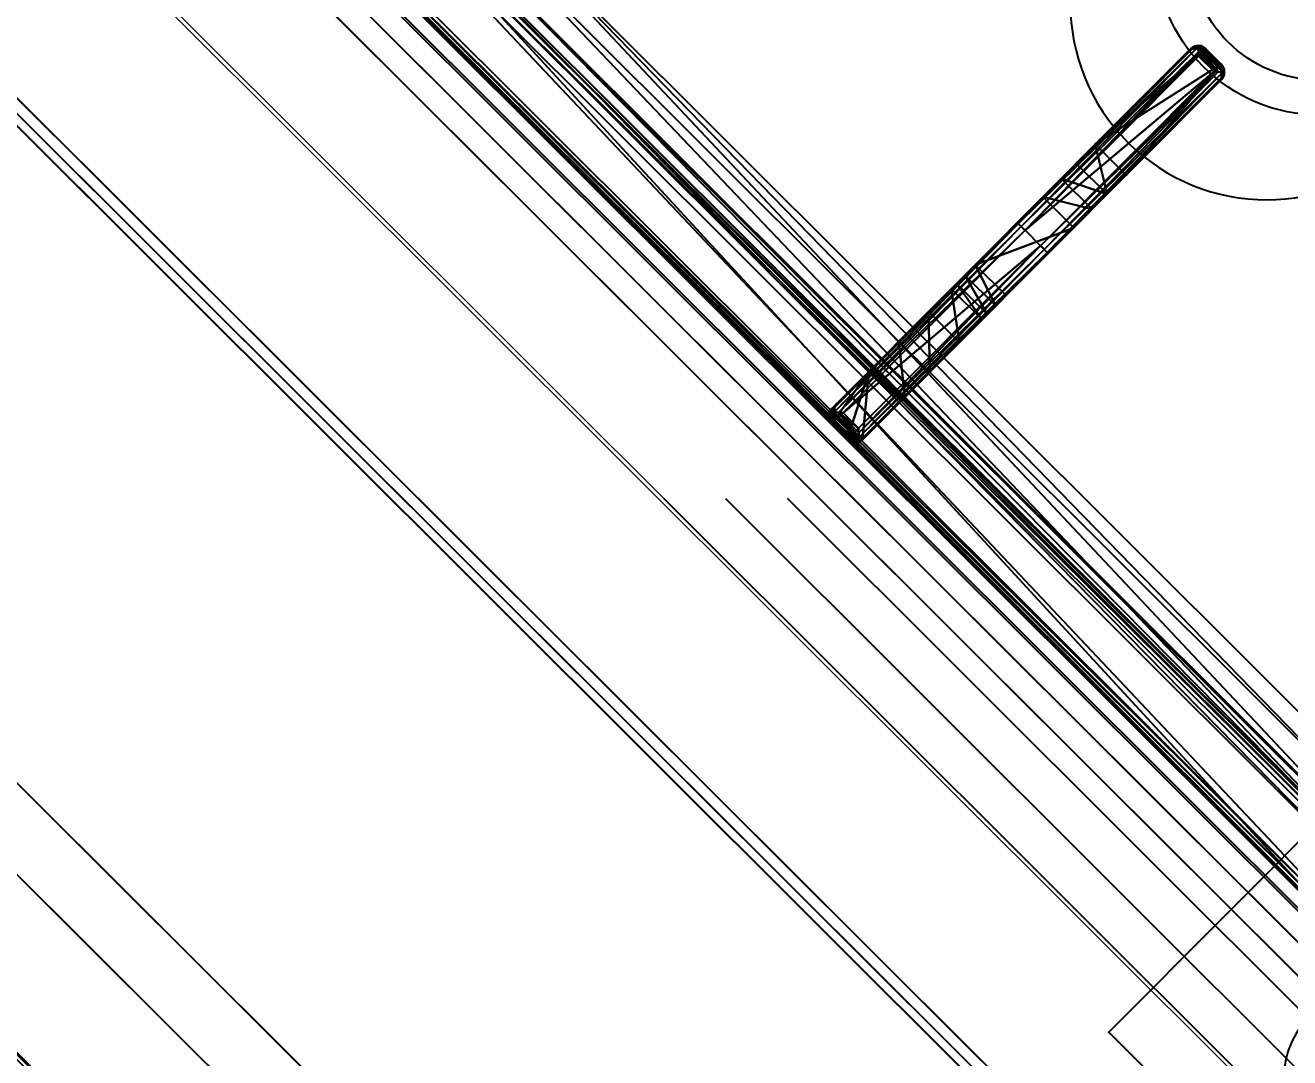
# Model space of a CAD drawing. Header units: millimetres. Extents: x 89237 to 96871, y -22823 to -19192.
# Drawn here: x 90812.78 to 90841.78, y -21057.32 to -21033.66 of the extents above; entities that cross this region are included whole.
import ezdxf

# ---------------------------------------------------------------- set-up
doc = ezdxf.new("R2010")
doc.units = ezdxf.units.MM
doc.header["$LTSCALE"] = 5
doc.linetypes.add('14.022_CEKIRDEKLER_SAFTLAR_+51.00$0$HIDDEN', pattern=[9.525, 6.35, -3.175])
for name, color, linetype in [('200-EquipBlack-3d', 250, 'Continuous'), ('200-EquipBorder-2d', 9, 'Continuous'), ('200-EquipID-2d', 7, 'Continuous'), ('200-EquipInternal-2d', 252, 'Continuous'), ('200-EquipSteel-3d', 9, 'Continuous'), ('250-ele-2d', 20, 'Continuous')]:
    doc.layers.add(name, color=color, linetype=linetype)
doc.layers.add('200-InsPoint-3D', color=3, linetype='Continuous', plot=False)
doc.layers.add('KALEM0.12', color=220, linetype='Continuous', lineweight=15)
doc.styles.add('SIMPLEX', font='simplex')

# ---------------------------------------------------------------- blocks, each defined once
blk = doc.blocks.new('ELECTROLUX-MC7-BODY1200X250')
at = {"layer": '200-EquipBorder-2d'}
blk.add_line((0, 0), (1200, 0), dxfattribs=at)
at = {"layer": '200-EquipInternal-2d'}
blk.add_line((0, -80), (1200, -80), dxfattribs=at)
at = {"layer": '200-EquipSteel-3d'}
for points, invisible_edges in [([(0, -0.34, 912.22), (0, 0, 910.5), (1200, 0, 910.5), (1200, -0.34, 912.22)], 8), ([(0, 0, 902.7), (0, -0.13, 901.81), (1200, -0.13, 901.81), (1200, 0, 902.7)], 2), ([(0, -0.13, 901.81), (0, -0.54, 901.01), (1200, -0.54, 901.01), (1200, -0.13, 901.81)], 10), ([(0, -1.32, 913.68), (0, -0.34, 912.22), (1200, -0.34, 912.22), (1200, -1.32, 913.68)], 10), ([(0, -0.54, 901.01), (0, -1.19, 900.39), (1200, -1.19, 900.39), (1200, -0.54, 901.01)], 10), ([(0, -1.19, 900.39), (0, -2, 900), (1200, -2, 900), (1200, -1.19, 900.39)], 8), ([(0, -2.78, 914.66), (0, -1.32, 913.68), (1200, -1.32, 913.68), (1200, -2.78, 914.66)], 10), ([(0, -655, 650), (0, -655, 900), (0, -2, 900), (0, -102, 724)], 12), ([(0, -2, 900), (0, -2, 724), (0, -102, 724)], 8), ([(0, -4.5, 915), (0, -2.78, 914.66), (1200, -2.78, 914.66), (1200, -4.5, 915)], 2), ([(0, -71.6, 914.58), (0, -69.5, 915), (1200, -69.5, 915), (1200, -71.6, 914.58)], 8), ([(0, -73.39, 913.39), (0, -71.6, 914.58), (1200, -71.6, 914.58), (1200, -73.39, 913.39)], 10), ([(0, -74.58, 911.6), (0, -73.39, 913.39), (1200, -73.39, 913.39), (1200, -74.58, 911.6)], 10), ([(0, -75, 909.5), (0, -74.58, 911.6), (1200, -74.58, 911.6), (1200, -75, 909.5)], 2), ([(0, -75.45, 903.59), (0, -75, 905.7), (1200, -75, 905.7), (1200, -75.45, 903.59)], 8), ([(0, -76.64, 901.78), (0, -75.45, 903.59), (1200, -75.45, 903.59), (1200, -76.64, 901.78)], 10), ([(0, -78.4, 900.53), (0, -76.64, 901.78), (1200, -76.64, 901.78), (1200, -78.4, 900.53)], 10), ([(0, -80.5, 900), (0, -78.4, 900.53), (1200, -78.4, 900.53), (1200, -80.5, 900)], 2)]:
    blk.add_3dface(points, dxfattribs=dict(at, invisible_edges=invisible_edges))
for points in [[(0, 0, 910.5), (0, 0, 902.7), (1200, 0, 902.7), (1200, 0, 910.5)], [(0, -2, 724), (0, -2, 900), (1200, -2, 900), (1200, -2, 724)], [(0, -102, 724), (0, -2, 724), (1200, -2, 724), (1200, -102, 724)], [(0, -69.5, 915), (0, -4.5, 915), (1200, -4.5, 915), (1200, -69.5, 915)], [(0, -75, 905.7), (0, -75, 909.5), (1200, -75, 909.5), (1200, -75, 905.7)], [(0, -655, 650), (0, -102, 650), (1200, -102, 650), (1200, -655, 650)], [(0, -102, 650), (1200, -102, 650), (1200, -102, 724), (0, -102, 724)]]:
    blk.add_3dface(points, dxfattribs=at)
blk = doc.blocks.new('ELECTROLUX-MC-BURNER6')
at = {"layer": '200-EquipInternal-2d'}
for radius in [38, 30]:
    blk.add_circle((0, 0), radius, dxfattribs=at)
blk = doc.blocks.new('ELECTROLUX-MC7-TOPFYERBRURNERS6')
at = {"layer": '200-EquipInternal-2d'}
for p, q in [((378, -83.5), (22, -83.5)), ((197.5, -83.5), (202.5, -83.5)), ((197.5, -83.5), (202.5, -83.5)), ((195, -146.26), (195, -85.97)), ((197.5, -85.5), (202.5, -85.5)), ((197.5, -85.5), (197.5, -146.31)), ((202.5, -146.31), (202.5, -85.5)), ((205, -85.97), (205, -146.26)), ((195, -202.14), (195, -146.26)), ((197.5, -146.31), (202.5, -146.31)), ((197.5, -146.31), (197.5, -202.71)), ((202.5, -202.71), (202.5, -146.31)), ((205, -146.26), (205, -202.14)), ((195, -202.56), (195, -202.14)), ((197.5, -202.71), (202.5, -202.71)), ((205, -202.14), (205, -202.56)), ((197.5, -204.61), (202.5, -204.61)), ((197.5, -204.61), (197.5, -205.06)), ((197.5, -205.06), (202.5, -205.06)), ((202.5, -205.06), (202.5, -204.61))]:
    blk.add_line(p, q, dxfattribs=at)
blk.add_lwpolyline([(48.98, -112.48), (351.02, -112.48), (351.02, -624.52), (48.98, -624.52)], close=True, dxfattribs=at)
blk.add_lwpolyline([(245, -353.5), (245, -222.25, 1), (155, -222.25), (155, -353.5)], format="xyb", dxfattribs=at)
for centre, major_axis, ratio, start_param, end_param in [((197.5, -85.97), (-2.5, 0), 0.948965, -0.895145, 0), ((202.5, -85.97), (2.5, 0), 0.948965, 0, 0.895145), ((197.5, -146.26), (-2.5, 0), 0.02182, 0, 1.570796), ((202.5, -146.26), (2.5, 0), 0.02182, 4.712389, 6.283185), ((197.5, -202.14), (-2.5, 0), 0.951091, 0, 0.914364), ((197.5, -202.56), (0, 2.5), 0.99863, 1.570796, 3.141593), ((202.5, -202.56), (0, 2.5), 0.99863, 3.141593, 4.712389), ((202.5, -202.14), (2.5, 0), 0.951091, -0.914364, 0)]:
    blk.add_ellipse(centre, major_axis=major_axis, ratio=ratio, start_param=start_param, end_param=end_param, dxfattribs=at)
for points, knots in [([(197.5, -83.5), (197.36, -83.51), (197.21, -83.53), (196.91, -83.59), (196.75, -83.64), (196.37, -83.81), (196.14, -83.95), (195.94, -84.12)], [0, 0, 0, 0, 0.576945, 0.576945, 1.153889, 1.153889, 2.068716, 2.068716, 2.068716, 2.068716]), ([(204.06, -84.12), (203.86, -83.95), (203.63, -83.81), (203.25, -83.64), (203.09, -83.59), (202.79, -83.53), (202.64, -83.51), (202.5, -83.5)], [11.861002, 11.861002, 11.861002, 11.861002, 12.775829, 12.775829, 13.352773, 13.352773, 13.929718, 13.929718, 13.929718, 13.929718]), ([(195.94, -84.12), (196.14, -84.29), (196.37, -84.49), (196.75, -84.83), (196.91, -84.97), (197.21, -85.24), (197.36, -85.37), (197.5, -85.5)], [11.858599, 11.858599, 11.858599, 11.858599, 12.773425, 12.773425, 13.35037, 13.35037, 13.927314, 13.927314, 13.927314, 13.927314]), ([(202.5, -85.5), (202.64, -85.37), (202.79, -85.24), (203.09, -84.97), (203.25, -84.83), (203.63, -84.49), (203.86, -84.29), (204.06, -84.12)], [0, 0, 0, 0, 0.576945, 0.576945, 1.153889, 1.153889, 2.068716, 2.068716, 2.068716, 2.068716]), ([(197.5, -202.71), (197.5, -202.71), (197.5, -202.71), (197.5, -202.71), (197.5, -202.71), (197.5, -202.71), (197.5, -202.71), (197.49, -202.71), (197.49, -202.71), (197.49, -202.71), (197.49, -202.72), (197.48, -202.72), (197.48, -202.73), (197.46, -202.74), (197.45, -202.75), (197.43, -202.77), (197.41, -202.79), (197.34, -202.84), (197.3, -202.88), (197.16, -203.01), (197.06, -203.1), (196.85, -203.28), (196.74, -203.38), (196.52, -203.57), (196.41, -203.66), (196.19, -203.84), (196.08, -203.94), (195.97, -204.03)], [8.18747, 8.18747, 8.18747, 8.18747, 8.189233, 8.189233, 8.190997, 8.190997, 8.194524, 8.194524, 8.201577, 8.201577, 8.215685, 8.215685, 8.2439, 8.2439, 8.300331, 8.300331, 8.413192, 8.413192, 8.638915, 8.638915, 9.09036, 9.09036, 9.541804, 9.541804, 9.993249, 9.993249, 10.456684, 10.456684, 10.456684, 10.456684]), ([(204.03, -204.03), (203.92, -203.94), (203.81, -203.84), (203.59, -203.66), (203.48, -203.57), (203.26, -203.38), (203.15, -203.28), (202.94, -203.1), (202.84, -203.01), (202.7, -202.88), (202.66, -202.84), (202.59, -202.79), (202.57, -202.77), (202.55, -202.75), (202.54, -202.74), (202.52, -202.73), (202.52, -202.72), (202.51, -202.72), (202.51, -202.71), (202.51, -202.71), (202.51, -202.71), (202.5, -202.71), (202.5, -202.71), (202.5, -202.71), (202.5, -202.71), (202.5, -202.71), (202.5, -202.71), (202.5, -202.71)], [5.917739, 5.917739, 5.917739, 5.917739, 6.381174, 6.381174, 6.832619, 6.832619, 7.284064, 7.284064, 7.735508, 7.735508, 7.961231, 7.961231, 8.074092, 8.074092, 8.130523, 8.130523, 8.158738, 8.158738, 8.172846, 8.172846, 8.179899, 8.179899, 8.183426, 8.183426, 8.18519, 8.18519, 8.186953, 8.186953, 8.186953, 8.186953]), ([(195.97, -204.03), (196.07, -204.1), (196.16, -204.17), (196.39, -204.31), (196.53, -204.38), (196.95, -204.54), (197.23, -204.6), (197.5, -204.61)], [11.918829, 11.918829, 11.918829, 11.918829, 12.327491, 12.327491, 12.861567, 12.861567, 13.929718, 13.929718, 13.929718, 13.929718]), ([(202.5, -204.61), (202.77, -204.6), (203.05, -204.54), (203.47, -204.38), (203.61, -204.31), (203.84, -204.17), (203.93, -204.1), (204.03, -204.03)], [0, 0, 0, 0, 1.068151, 1.068151, 1.602227, 1.602227, 2.010889, 2.010889, 2.010889, 2.010889])]:
    blk.add_open_spline(points, degree=3, knots=knots, dxfattribs=at)
at = {"layer": '200-EquipSteel-3d', "invisible_edges": 5}
blk.add_3dface([(400, -80.5, 900), (345.89, -83.5, 900), (54.11, -83.5, 900), (0, -80.5, 900)], dxfattribs=at)
at = {"layer": '200-EquipBlack-3d'}
mesh = blk.add_polyface(dxfattribs=at)
corners = [(379.78, -85.71, 904.1), (380, -85.5, 900), (379.52, -84.72, 904.14), (379.73, -84.5, 900), (378, -83.5, 900), (378.78, -83.98, 904.14), (379, -83.77, 900), (377.79, -83.72, 904.1), (379.48, -85.71, 905.06), (379.29, -84.85, 905), (378.65, -85.21, 905.73), (378.76, -85.71, 905.75), (378.65, -84.21, 905), (377.79, -84.02, 905.06), (378.29, -84.85, 905.73), (377.79, -84.74, 905.75), (377.79, -85.71, 906), (22.21, -85.71, 906), (22.21, -84.74, 905.75), (22.21, -84.02, 905.06), (22.21, -83.72, 904.1), (22, -83.5, 900), (365.45, -638.95, 900), (22, -653.5, 900), (34.55, -638.95, 900), (365.45, -98.05, 900), (380, -651.5, 900), (34.55, -98.05, 900), (20, -85.5, 900), (21, -83.77, 900), (379.73, -652.5, 900), (379, -653.23, 900), (378, -653.5, 900), (20, -651.5, 900), (20.27, -652.5, 900), (21, -653.23, 900), (20.27, -84.5, 900), (21.22, -83.98, 904.14), (20.48, -84.72, 904.14), (20.22, -85.71, 904.1), (21.35, -84.21, 905), (21.71, -84.85, 905.73), (20.71, -84.85, 905), (20.52, -85.71, 905.06), (21.35, -85.21, 905.73), (21.24, -85.71, 905.75), (22.21, -651.29, 906), (21.24, -651.29, 905.75), (20.52, -651.29, 905.06), (20.22, -651.29, 904.1), (20.48, -652.28, 904.14), (21.22, -653.02, 904.14), (22.21, -653.28, 904.1), (20.71, -652.15, 905), (21.35, -651.79, 905.73), (21.35, -652.79, 905), (22.21, -652.98, 905.06), (21.71, -652.15, 905.73), (22.21, -652.26, 905.75), (35.55, -637.95, 899.73), (35.55, -99.05, 899.73), (36.28, -99.78, 899), (36.28, -637.22, 899), (38.88, -634.62, 902.5), (38.88, -102.38, 902.5), (36.31, -637.19, 905.06), (36.31, -99.81, 905.06), (32.81, -96.31, 906), (32.81, -640.69, 906), (48.98, -624.52, 885), (48.98, -112.48, 885), (44.36, -107.86, 885), (44.36, -629.14, 885), (377.79, -653.28, 904.1), (377.79, -652.98, 905.06), (377.79, -651.29, 906), (377.79, -652.26, 905.75), (363.72, -637.22, 899), (364.45, -637.95, 899.73), (364.45, -99.05, 899.73), (363.72, -99.78, 899), (367.19, -640.69, 906), (367.19, -96.31, 906), (378.78, -653.02, 904.14), (379.52, -652.28, 904.14), (379.78, -651.29, 904.1), (378.65, -652.79, 905), (378.29, -652.15, 905.73), (379.29, -652.15, 905), (379.48, -651.29, 905.06), (378.65, -651.79, 905.73), (378.76, -651.29, 905.75), (361.12, -634.62, 902.5), (351.02, -624.52, 885), (363.69, -637.19, 905.06), (355.64, -629.14, 885), (355.64, -107.86, 885), (351.02, -112.48, 885), (361.12, -102.38, 902.5), (363.69, -99.81, 905.06)]
mesh.append_faces([[corners[k] for k in face] for face in [(16, 10, 14), (17, 41, 44), (46, 54, 57), (75, 87, 90)]])
mesh.append_faces([[corners[k] for k in face] for face in [(4, 5, 6), (8, 10, 11), (16, 11, 10), (15, 16, 14), (7, 19, 13), (13, 18, 15), (28, 38, 36), (19, 41, 18), (17, 18, 41), (45, 17, 44), (39, 48, 43), (43, 47, 45), (23, 51, 35), (48, 54, 47), (46, 47, 54), (58, 46, 57), (52, 74, 56), (76, 56, 74), (26, 84, 30), (74, 87, 76), (85, 88, 84), (88, 87, 86), (75, 76, 87), (91, 75, 90), (85, 8, 89), (11, 89, 8)]], dxfattribs={"vtx0": -1})
mesh.append_faces([[corners[k] for k in face] for face in [(16, 15, 17), (22, 23, 24), (25, 26, 22), (27, 21, 25), (21, 28, 29), (6, 1, 4), (4, 25, 21), (24, 28, 27), (35, 33, 23), (26, 25, 1), (23, 22, 32), (17, 45, 46), (75, 81, 46), (81, 16, 82), (46, 67, 17), (17, 82, 16), (93, 72, 69), (72, 93, 95), (70, 71, 97), (97, 95, 93)]], dxfattribs={"vtx0": -1, "vtx1": -1})
mesh.append_faces([[corners[k] for k in face] for face in [(21, 27, 28), (4, 1, 25), (26, 32, 22), (24, 23, 33)]], dxfattribs={"vtx0": -1, "vtx1": -1, "vtx2": -1})
mesh.append_faces([[corners[k] for k in face] for face in [(17, 15, 18), (24, 33, 28), (46, 45, 47), (75, 58, 76), (16, 91, 11)]], dxfattribs={"vtx0": -1, "vtx2": -1})
mesh.append_faces([[corners[k] for k in face] for face in [(0, 1, 2), (5, 2, 6), (8, 0, 9), (5, 12, 2), (5, 7, 12), (12, 13, 14), (12, 14, 9), (2, 9, 0), (10, 9, 14), (19, 18, 13), (4, 21, 7), (30, 31, 26), (34, 33, 35), (20, 21, 37), (38, 37, 36), (19, 20, 40), (38, 42, 37), (38, 39, 42), (42, 43, 44), (42, 44, 40), (37, 40, 20), (41, 40, 44), (48, 47, 43), (28, 33, 39), (49, 33, 50), (51, 50, 35), (48, 49, 53), (51, 55, 50), (51, 52, 55), (55, 56, 57), (55, 57, 53), (50, 53, 49), (54, 53, 57), (24, 27, 59), (61, 62, 60), (63, 64, 65), (67, 68, 66), (69, 70, 63), (61, 71, 62), (73, 74, 52), (58, 56, 76), (32, 73, 23), (62, 77, 59), (22, 24, 78), (27, 25, 60), (80, 61, 79), (73, 32, 83), (84, 83, 30), (74, 73, 86), (88, 89, 90), (88, 86, 84), (83, 84, 86), (92, 93, 63), (68, 81, 65), (92, 63, 94), (72, 95, 62), (95, 96, 77), (98, 97, 92), (81, 82, 94), (98, 92, 99), (77, 80, 78), (25, 22, 79), (0, 8, 85), (91, 89, 11), (80, 96, 61), (70, 97, 64), (64, 98, 66), (82, 67, 99), (1, 0, 26)]], dxfattribs={"vtx1": -1})
mesh.append_faces([[corners[k] for k in face] for face in [(31, 32, 26), (75, 46, 58), (75, 16, 81), (81, 68, 46), (68, 67, 46), (67, 82, 17), (70, 69, 71), (72, 71, 69), (71, 96, 97), (96, 95, 97), (16, 75, 91)]], dxfattribs={"vtx1": -1, "vtx2": -1})
mesh.append_faces([[corners[k] for k in face] for face in [(1, 3, 2), (4, 7, 5), (2, 3, 6), (8, 9, 10), (7, 13, 12), (12, 9, 2), (13, 15, 14), (7, 20, 19), (21, 20, 7), (6, 3, 1), (28, 36, 29), (21, 29, 37), (28, 39, 38), (37, 29, 36), (19, 40, 41), (39, 43, 42), (42, 40, 37), (43, 45, 44), (39, 49, 48), (33, 49, 39), (33, 34, 50), (23, 52, 51), (50, 34, 35), (48, 53, 54), (52, 56, 55), (55, 53, 50), (56, 58, 57), (27, 60, 59), (62, 59, 60), (64, 66, 65), (68, 65, 66), (70, 64, 63), (71, 72, 62), (73, 52, 23), (77, 78, 59), (24, 59, 78), (25, 79, 60), (61, 60, 79), (32, 31, 83), (26, 85, 84), (83, 31, 30), (74, 86, 87), (73, 83, 86), (85, 89, 88), (88, 90, 87), (89, 91, 90), (93, 69, 63), (81, 94, 65), (63, 65, 94), (95, 77, 62), (96, 80, 77), (97, 93, 92), (82, 99, 94), (92, 94, 99), (80, 79, 78), (22, 78, 79), (96, 71, 61), (97, 98, 64), (98, 99, 66), (67, 66, 99), (0, 85, 26)]], dxfattribs={"vtx2": -1})
mesh = blk.add_polyface(dxfattribs=at)
corners = [(195, -124.88, 908.5), (195, -117.48, 885), (205, -124.88, 908.5), (205, -117.48, 885), (195, -132.65, 915.27), (205, -132.65, 915.27), (195, -154.61, 919.15), (205, -154.61, 919.15), (195, -129.29, 914.02), (205, -129.29, 914.02), (205, -126.58, 911.67), (195, -126.58, 911.67), (205, -99.78, 899), (205, -107.86, 885), (205, -99.33, 899.53), (205, -98.73, 899.88), (205, -98.05, 900), (205, -86, 900), (205, -146.26, 932.5), (205, -87.71, 932.5), (205, -202.14, 930.01), (205, -171.65, 922), (205, -202.56, 922), (205, -165.46, 921.68), (205, -160.6, 920.73), (197.5, -85.23, 933.1), (197.5, -83.5, 900), (196.7, -85.4, 933.81), (195.33, -84.75, 900), (195.94, -85.86, 934.45), (196.25, -83.84, 900), (195.25, -86.68, 933.58), (195, -87.71, 932.5), (195, -86, 900), (202.5, -83.5, 900), (202.5, -85.23, 933.1), (195, -98.05, 900), (203.75, -83.84, 900), (204.67, -84.75, 900), (195, -107.86, 885), (195, -99.78, 899), (195, -146.26, 932.5), (195, -160.6, 920.73), (195, -165.46, 921.68), (195, -202.56, 922), (195, -202.14, 930.01), (195, -171.65, 922), (195, -98.73, 899.88), (195, -99.33, 899.53), (197.5, -204.61, 930.59), (196.72, -204.45, 931.28), (197.5, -205.06, 922), (196.25, -204.73, 922), (195.26, -203.19, 931.06), (195.33, -203.81, 922), (195.97, -204.03, 931.91), (195.33, -146.29, 933.75), (196.79, -203.33, 932.35), (196.25, -146.31, 934.67), (197.5, -146.31, 935), (197.18, -202.99, 932.45), (197.35, -202.84, 932.47), (197.43, -202.77, 932.48), (197.47, -202.73, 932.48), (197.5, -202.71, 932.48), (202.5, -205.06, 922), (204.67, -203.81, 922), (203.75, -204.73, 922), (196.7, -86.52, 934.87), (197.5, -87.23, 935), (203.28, -204.45, 931.28), (202.5, -204.61, 930.59), (204.03, -204.03, 931.91), (203.21, -203.33, 932.35), (202.65, -202.84, 932.47), (202.82, -202.99, 932.45), (202.53, -202.73, 932.48), (202.57, -202.77, 932.48), (202.5, -202.71, 932.48), (202.5, -146.31, 935), (202.5, -87.23, 935), (204.06, -85.86, 934.45), (203.3, -86.52, 934.87), (203.3, -85.4, 933.81), (204.75, -86.68, 933.58), (204.67, -146.29, 933.75), (203.75, -146.31, 934.67), (204.74, -203.19, 931.06)]
mesh.append_faces([[corners[k] for k in face] for face in [(25, 26, 27), (28, 29, 30), (29, 28, 31), (29, 27, 30), (27, 26, 30), (49, 50, 51), (51, 50, 52), (53, 54, 55), (54, 52, 55), (55, 52, 50), (57, 58, 55), (55, 56, 53), (31, 56, 29), (29, 58, 68), (69, 68, 59), (35, 83, 34), (34, 83, 37), (84, 38, 81), (38, 37, 81), (81, 37, 83), (82, 86, 81), (80, 79, 82), (81, 85, 84), (71, 65, 70), (66, 72, 67), (72, 66, 87), (72, 70, 67), (70, 65, 67), (87, 85, 72), (72, 86, 73)]])
mesh.append_faces([[corners[k] for k in face] for face in [(5, 8, 9), (0, 10, 11), (11, 9, 8), (33, 31, 28), (33, 16, 36), (58, 56, 55), (56, 58, 29), (79, 86, 82), (86, 85, 81), (22, 87, 66), (85, 86, 72), (21, 43, 23)]], dxfattribs={"vtx0": -1})
mesh.append_faces([[corners[k] for k in face] for face in [(3, 12, 2), (2, 16, 10), (18, 5, 19), (20, 21, 18), (37, 17, 34), (34, 16, 26), (11, 36, 0), (8, 32, 11), (32, 4, 41), (0, 40, 1), (52, 44, 51), (51, 21, 65), (22, 65, 21), (74, 61, 75), (6, 7, 42)]], dxfattribs={"vtx0": -1, "vtx1": -1})
mesh.append_faces([[corners[k] for k in face] for face in [(33, 26, 16), (61, 62, 59), (62, 63, 59), (63, 64, 59), (46, 21, 51), (61, 74, 62), (76, 63, 77), (78, 64, 76), (64, 63, 76), (63, 62, 77), (77, 62, 74), (59, 64, 79), (64, 78, 79), (78, 76, 79), (76, 77, 79), (77, 74, 79)]], dxfattribs={"vtx0": -1, "vtx1": -1, "vtx2": -1})
mesh.append_faces([[corners[k] for k in face] for face in [(10, 17, 19), (41, 43, 46), (41, 53, 56), (41, 56, 31), (59, 79, 80), (18, 84, 85), (18, 85, 87), (79, 73, 86)]], dxfattribs={"vtx0": -1, "vtx2": -1})
mesh.append_faces([[corners[k] for k in face] for face in [(0, 1, 2), (4, 5, 6), (4, 8, 5), (10, 9, 11), (32, 31, 33), (26, 25, 34), (28, 30, 33), (39, 1, 40), (44, 45, 46), (53, 45, 54), (45, 53, 41), (60, 61, 59), (66, 67, 22), (32, 41, 31), (50, 70, 55), (50, 49, 70), (55, 72, 57), (60, 57, 75), (69, 59, 80), (25, 27, 35), (29, 81, 27), (81, 29, 82), (80, 82, 69), (83, 35, 27), (19, 17, 84), (19, 84, 18), (20, 87, 22), (20, 18, 87), (75, 73, 79), (49, 51, 71), (42, 24, 43), (13, 3, 39), (12, 13, 40), (36, 16, 47), (12, 40, 14), (48, 47, 14)]], dxfattribs={"vtx1": -1})
mesh.append_faces([[corners[k] for k in face] for face in [(5, 7, 6), (12, 14, 2), (14, 15, 2), (15, 16, 2), (16, 17, 10), (21, 23, 18), (23, 24, 18), (24, 7, 18), (7, 5, 18), (5, 9, 19), (9, 10, 19), (30, 26, 33), (17, 16, 34), (8, 4, 32), (4, 6, 41), (6, 42, 41), (42, 43, 41), (45, 41, 46), (32, 33, 11), (33, 36, 11), (36, 47, 0), (47, 48, 0), (48, 40, 0), (58, 57, 59), (44, 46, 51), (67, 65, 22), (46, 43, 21)]], dxfattribs={"vtx1": -1, "vtx2": -1})
mesh.append_faces([[corners[k] for k in face] for face in [(1, 3, 2), (0, 2, 10), (3, 13, 12), (20, 22, 21), (25, 35, 34), (37, 38, 17), (45, 44, 54), (57, 60, 59), (52, 54, 44), (59, 68, 58), (49, 71, 70), (70, 72, 55), (72, 73, 57), (61, 60, 75), (57, 73, 75), (29, 68, 82), (81, 83, 27), (82, 68, 69), (17, 38, 84), (74, 75, 79), (51, 65, 71), (7, 24, 42), (24, 23, 43), (3, 1, 39), (13, 39, 40), (16, 15, 47), (40, 48, 14), (47, 15, 14)]], dxfattribs={"vtx2": -1})
mesh = blk.add_polyface(dxfattribs=at)
corners = [(33.32, -379.61, 880), (366.68, -379.61, 880), (33.32, -383.23, 880), (366.68, -383.23, 880), (33.32, -353.77, 880), (366.68, -353.77, 880), (33.32, -357.39, 880), (366.68, -357.39, 880), (370.45, -357.54, 894.07), (29.55, -357.54, 894.07), (370.7, -357.75, 894.84), (28.97, -357.94, 895.59), (371.03, -357.94, 895.59), (29.3, -357.75, 894.84), (28.57, -358.13, 896.29), (371.43, -358.13, 896.29), (29.55, -361.16, 894.07), (370.45, -375.84, 894.07), (29.55, -375.84, 894.07), (370.5, -375.79, 894.26), (29.44, -375.74, 894.46), (370.56, -375.74, 894.46), (29.5, -375.79, 894.26), (29.37, -375.68, 894.65), (370.63, -375.68, 894.65), (29.55, -379.46, 894.07), (21.82, -362.96, 900), (25.49, -360.12, 899.11), (21.82, -374.04, 900), (25.49, -376.88, 899.11), (28.44, -363.73, 896.5), (27.13, -358.95, 897.99), (28.77, -362.18, 895.96), (29.07, -361.65, 895.39), (29.44, -361.26, 894.46), (29.5, -361.21, 894.26), (29.37, -361.32, 894.65), (28.53, -362.91, 896.36), (28.44, -373.27, 896.5), (28.53, -374.09, 896.36), (28.57, -378.87, 896.29), (28.77, -374.82, 895.96), (28.97, -379.06, 895.59), (29.3, -379.25, 894.84), (29.07, -375.35, 895.39), (27.13, -378.05, 897.99), (378.18, -362.96, 900), (374.51, -360.12, 899.11), (372.87, -358.95, 897.99), (370.45, -361.16, 894.07), (370.56, -361.26, 894.46), (370.5, -361.21, 894.26), (370.63, -361.32, 894.65), (370.93, -361.65, 895.39), (371.23, -362.18, 895.96), (371.47, -362.91, 896.36), (371.56, -363.73, 896.5), (371.56, -373.27, 896.5), (371.47, -374.09, 896.36), (370.93, -375.35, 895.39), (371.23, -374.82, 895.96), (370.45, -379.46, 894.07), (371.03, -379.06, 895.59), (370.7, -379.25, 894.84), (371.43, -378.87, 896.29), (372.87, -378.05, 897.99), (378.18, -374.04, 900), (374.51, -376.88, 899.11)]
mesh.append_faces([[corners[k] for k in face] for face in [(28, 27, 29), (39, 40, 38), (29, 31, 45), (26, 47, 27), (15, 31, 48), (48, 27, 47), (32, 55, 37), (56, 37, 55), (38, 58, 39), (60, 39, 58), (40, 65, 45), (66, 29, 67), (67, 45, 65), (48, 56, 15), (46, 67, 47), (47, 65, 48)]], dxfattribs={"vtx0": -1})
mesh.append_faces([[corners[k] for k in face] for face in [(8, 9, 10), (11, 12, 13), (13, 10, 9), (17, 18, 19), (20, 21, 22), (22, 19, 18), (11, 32, 14), (32, 11, 33), (9, 34, 13), (13, 33, 11), (40, 41, 42), (23, 43, 44), (43, 20, 25), (18, 25, 22), (22, 25, 20), (44, 42, 41), (6, 49, 16), (50, 35, 51), (35, 50, 34), (52, 34, 50), (51, 16, 49), (2, 61, 25), (62, 43, 63), (43, 62, 42), (64, 42, 62), (63, 25, 61), (56, 65, 57), (62, 60, 64), (60, 62, 59), (61, 21, 63), (63, 59, 62), (15, 54, 12), (52, 10, 53), (10, 50, 8), (49, 8, 51), (51, 8, 50), (53, 12, 54)]], dxfattribs={"vtx0": -1, "vtx1": -1})
mesh.append_faces([[corners[k] for k in face] for face in [(25, 18, 0), (38, 45, 31), (56, 48, 65), (8, 49, 7)]], dxfattribs={"vtx0": -1, "vtx2": -1})
mesh.append_faces([[corners[k] for k in face] for face in [(0, 1, 2), (4, 5, 6), (5, 4, 8), (14, 15, 11), (4, 6, 9), (1, 0, 17), (23, 24, 20), (2, 25, 0), (26, 27, 28), (14, 30, 31), (40, 45, 38), (27, 31, 29), (46, 47, 26), (31, 27, 48), (7, 49, 6), (36, 34, 52), (52, 53, 36), (54, 32, 53), (54, 55, 32), (30, 37, 56), (33, 36, 53), (57, 38, 56), (57, 58, 38), (59, 44, 60), (59, 24, 44), (41, 39, 60), (3, 61, 2), (40, 42, 64), (64, 65, 40), (29, 45, 67), (46, 26, 66), (67, 65, 47), (56, 55, 15), (5, 8, 7), (3, 1, 61)]], dxfattribs={"vtx1": -1})
mesh.append_faces([[corners[k] for k in face] for face in [(4, 9, 8), (15, 12, 11), (12, 10, 13), (6, 16, 9), (0, 18, 17), (24, 21, 20), (21, 19, 22), (16, 35, 9), (35, 34, 9), (34, 36, 13), (36, 33, 13), (32, 37, 14), (30, 38, 31), (39, 41, 40), (23, 20, 43), (43, 42, 44), (35, 16, 51), (43, 25, 63), (17, 19, 61), (19, 21, 61), (21, 24, 63), (24, 59, 63), (60, 58, 64), (55, 54, 15), (52, 50, 10), (10, 12, 53), (1, 17, 61)]], dxfattribs={"vtx1": -1, "vtx2": -1})
mesh.append_faces([[corners[k] for k in face] for face in [(1, 3, 2), (5, 7, 6), (37, 30, 14), (15, 14, 31), (32, 33, 53), (38, 30, 56), (24, 23, 44), (44, 41, 60), (66, 28, 29), (26, 28, 66), (46, 66, 67), (65, 64, 57), (58, 57, 64)]], dxfattribs={"vtx2": -1})
blk = doc.blocks.new('E7GCGL6C00')
for name, p in [('ELECTROLUX-MC7-BODY1200X250', (0, 0)), ('ELECTROLUX-MC7-TOPFYERBRURNERS6', (0, 0)), ('ELECTROLUX-MC-BURNER6', (200, -239.75))]:
    blk.add_blockref(name, p)
blk = doc.blocks.new('HB1P4CU')
at = {"layer": '200-EquipBorder-2d'}
blk.add_lwpolyline([(0, -700), (1722, -700), (1722, 0), (0, 0)], close=True, dxfattribs=at)
at = {"layer": '200-EquipSteel-3d'}
for points in [[(0, 0, 1000), (0, 0, 850), (1722, 0, 850), (1722, 0, 1000)], [(0, 0, 1000), (1722, 0, 1000), (1722, -30, 1000), (0, -30, 1000)], [(0, 0, 900), (0, 0, 850), (1722, 0, 850), (1722, 0, 900)], [(0, 0, 850), (0, -700, 850), (1722, -700, 850), (1722, 0, 850)], [(1722, 0, 900), (1722, 0, 900), (0, 0, 900)], [(1722, 0, 900), (1722, -700, 900), (0, -700, 900), (0, 0, 900)], [(0, -30, 1000), (1722, -30, 1000), (1722, -30, 915), (0, -30, 915)]]:
    blk.add_3dface(points, dxfattribs=at)
at = {"layer": '200-InsPoint-3D'}
blk.add_attdef('DISTANG', (0, 0), '', height=1, dxfattribs=at)
at = {"layer": '200-EquipSteel-3d'}
mesh = blk.add_polymesh((6, 3), dxfattribs=at)
for k, corner in enumerate([(1722, -635, 850), (1722, -635, 200), (1722, -635, 200), (0, -635, 850), (0, -635, 200), (0, -635, 200), (0, 0, 850), (0, 0, 200), (0, -635, 200), (1722, 0, 850), (1722, 0, 200), (1722, -635, 200), (1722, 0, 850), (1722, 0, 850), (1722, -635, 850), (0, 0, 850), (0, 0, 850), (0, -635, 850)]):
    mesh.set_mesh_vertex(divmod(k, 3), corner)
blk = doc.blocks.new('ECON')
at = {"layer": '250-ele-2d'}
for p, q in [((0, 40.64), (0, 20.32)), ((-40.64, 0), (-20.32, 0)), ((20.32, 0), (40.64, 0)), ((0, -20.32), (0, -40.64))]:
    blk.add_line(p, q, dxfattribs=at)
for radius in [20.32, 1]:
    blk.add_circle((0, 0), radius, dxfattribs=at)
blk.add_point((0, 0), dxfattribs=at)
at = {"layer": '250-ele-2d', "style": 'SIMPLEX', "flags": 8}
blk.add_attdef('E', (50.05, -40.64), '', height=81, dxfattribs=at)
blk = doc.blocks.new('A$C4DBF6129')
at = {"layer": '200-EquipBorder-2d'}
blk.add_lwpolyline([(15.6, 32.5), (2, 32.5, 0.414214), (0, 30.5), (0, 2, 0.414214), (2, 0), (15.6, 0, 0.414214), (17.6, 2), (17.6, 30.5, 0.414214)], format="xyb", close=True, dxfattribs=at)
blk = doc.blocks.new('ZVR1780')
at = {"layer": '200-EquipBorder-2d'}
blk.add_lwpolyline([(1780, -340), (1780, 0), (0, 0), (0, -340), (1780, -340)], dxfattribs=at)
blk.add_point((1780, 0), dxfattribs=at)
blk.add_point((1780, 0), dxfattribs=at)
at = {"layer": '200-InsPoint-3D'}
blk.add_point((1780, 0), dxfattribs=at)
blk.add_point((1780, 0), dxfattribs=at)
at = {"xscale": 10, "yscale": 10, "zscale": 10}
blk.add_blockref('A$C4DBF6129', (1574, -340), dxfattribs=at)
at = {"layer": '250-ele-2d'}
blk.add_blockref('ECON', (65.01, -69.43), dxfattribs=at).add_auto_attribs({'E': 'E'})
blk.add_blockref('ECON', (65.01, -69.43), dxfattribs=at).add_auto_attribs({'E': 'E'})
at = {"layer": '200-InsPoint-3D', "flags": 9}
blk.add_attdef('DISTANG', (0, 0), '', height=1, dxfattribs=at)
blk.add_attdef('DISTANG', (0, 0), '', height=1, dxfattribs=at)

msp = doc.modelspace()

# ---------------------------------------------------------------- linework, layer by layer
at = {"layer": '200-EquipID-2d', "linetype": '14.022_CEKIRDEKLER_SAFTLAR_+51.00$0$HIDDEN'}
for points in [[(91259.085, -21475.119), (91330.22, -21403.811), (90797.41, -20872.289), (90726.274, -20943.597)], [(91259.083, -21473.705), (91328.806, -21403.813), (90797.411, -20873.703), (90727.689, -20943.595)], [(91259.082, -21472.291), (91327.392, -21403.815), (90797.413, -20875.118), (90729.103, -20943.593)]]:
    msp.add_lwpolyline(points, close=True, dxfattribs=at)
at = {"layer": 'KALEM0.12'}
for p, q in [((90768.42, -20985.78), (91259.085, -21475.119)), ((90757.827, -20996.401), (91248.493, -21485.74))]:
    msp.add_line(p, q, dxfattribs=at)
msp.add_lwpolyline([(90717.466, -20956.137), (90728.129, -20945.447), (91259.085, -21475.119), (91248.421, -21485.809)], close=True, dxfattribs=at)

# ---------------------------------------------------------------- block references
for name, p, xscale, yscale, zscale, rotation in [('E7GCGL6C00', (90839.715, -21063.015), 0.09999999999834941, 0.09999999999834941, 0.1, 135.0775352088183), ('ZVR1780', (90963.667, -21182.43), 0.1000000000000016, 0.1000000000000016, 0.1000000000000016, 135.077535204211), ('HB1P4CU', (90924.899, -21165.137), -0.1000000000060493, 0.1000000000026127, 0.1, 315.0775352014428), ('ZVR1780', (90804.333, -21044.896), 0.1000000000009114, 0.09999999999854481, 0.1000000000009114, 315.0775352043946)]:
    msp.add_blockref(name, p, dxfattribs=dict(xscale=xscale, yscale=yscale, zscale=zscale, rotation=rotation))

doc.saveas('drawing.dxf')
